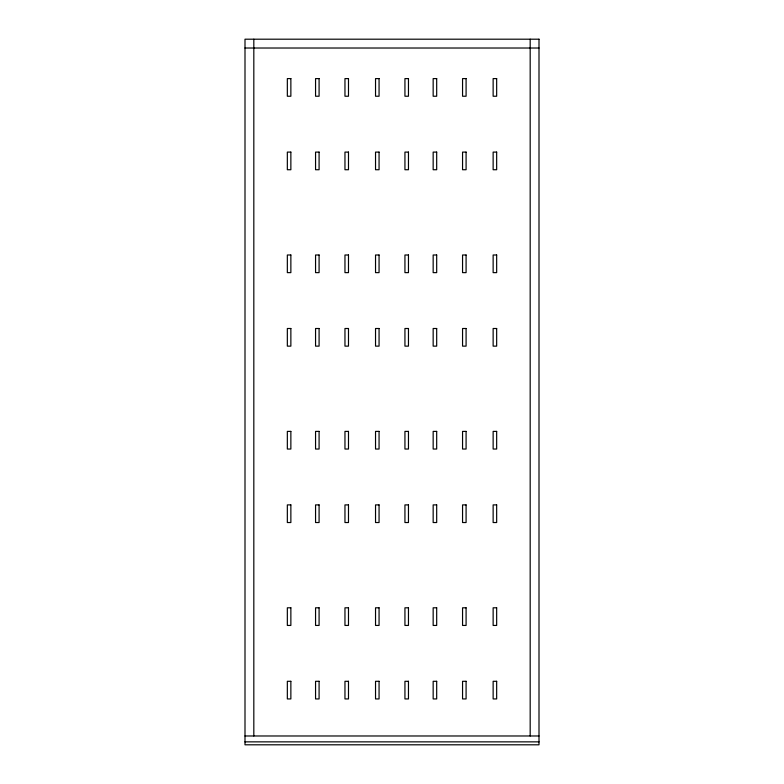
<?xml version="1.0" encoding="UTF-8"?>
<svg xmlns="http://www.w3.org/2000/svg" width="784" height="784" viewBox="0 0 784 784"><rect width="100%" height="100%" fill="white"/><g stroke="black" fill="none" stroke-linecap="round" stroke-linejoin="round"><path stroke-width="1.18" d="M245 48.02L539 48.02M245 735.98L539 735.98M245 741.86L539 741.86M530.18 39.2L530.18 735.98M253.82 39.2L253.82 735.98M539 39.2L245 39.2L245 744.8L539 744.8L539 39.2M290.864 78.596L287.336 78.596L287.336 96.236L290.864 96.236L290.864 78.596M319.088 78.596L315.56 78.596L315.56 96.236L319.088 96.236L319.088 78.596M348.488 78.596L344.96 78.596L344.96 96.236L348.488 96.236L348.488 78.596M379.064 78.596L375.536 78.596L375.536 96.236L379.064 96.236L379.064 78.596M408.464 78.596L404.936 78.596L404.936 96.236L408.464 96.236L408.464 78.596M436.688 78.596L433.16 78.596L433.16 96.236L436.688 96.236L436.688 78.596M466.088 78.596L462.56 78.596L462.56 96.236L466.088 96.236L466.088 78.596M496.664 78.596L493.136 78.596L493.136 96.236L496.664 96.236L496.664 78.596M290.864 152.096L287.336 152.096L287.336 169.736L290.864 169.736L290.864 152.096M319.088 152.096L315.56 152.096L315.56 169.736L319.088 169.736L319.088 152.096M348.488 152.096L344.96 152.096L344.96 169.736L348.488 169.736L348.488 152.096M379.064 152.096L375.536 152.096L375.536 169.736L379.064 169.736L379.064 152.096M408.464 152.096L404.936 152.096L404.936 169.736L408.464 169.736L408.464 152.096M436.688 152.096L433.16 152.096L433.16 169.736L436.688 169.736L436.688 152.096M466.088 152.096L462.56 152.096L462.56 169.736L466.088 169.736L466.088 152.096M496.664 152.096L493.136 152.096L493.136 169.736L496.664 169.736L496.664 152.096M290.864 254.996L287.336 254.996L287.336 272.636L290.864 272.636L290.864 254.996M319.088 254.996L315.56 254.996L315.56 272.636L319.088 272.636L319.088 254.996M348.488 254.996L344.96 254.996L344.96 272.636L348.488 272.636L348.488 254.996M379.064 254.996L375.536 254.996L375.536 272.636L379.064 272.636L379.064 254.996M408.464 254.996L404.936 254.996L404.936 272.636L408.464 272.636L408.464 254.996M436.688 254.996L433.16 254.996L433.16 272.636L436.688 272.636L436.688 254.996M466.088 254.996L462.56 254.996L462.56 272.636L466.088 272.636L466.088 254.996M496.664 254.996L493.136 254.996L493.136 272.636L496.664 272.636L496.664 254.996M290.864 328.496L287.336 328.496L287.336 346.136L290.864 346.136L290.864 328.496M319.088 328.496L315.56 328.496L315.56 346.136L319.088 346.136L319.088 328.496M348.488 328.496L344.96 328.496L344.96 346.136L348.488 346.136L348.488 328.496M379.064 328.496L375.536 328.496L375.536 346.136L379.064 346.136L379.064 328.496M408.464 328.496L404.936 328.496L404.936 346.136L408.464 346.136L408.464 328.496M436.688 328.496L433.16 328.496L433.16 346.136L436.688 346.136L436.688 328.496M466.088 328.496L462.56 328.496L462.56 346.136L466.088 346.136L466.088 328.496M496.664 328.496L493.136 328.496L493.136 346.136L496.664 346.136L496.664 328.496M290.864 431.396L287.336 431.396L287.336 449.036L290.864 449.036L290.864 431.396M319.088 431.396L315.56 431.396L315.56 449.036L319.088 449.036L319.088 431.396M348.488 431.396L344.96 431.396L344.96 449.036L348.488 449.036L348.488 431.396M379.064 431.396L375.536 431.396L375.536 449.036L379.064 449.036L379.064 431.396M408.464 431.396L404.936 431.396L404.936 449.036L408.464 449.036L408.464 431.396M436.688 431.396L433.16 431.396L433.16 449.036L436.688 449.036L436.688 431.396M466.088 431.396L462.56 431.396L462.56 449.036L466.088 449.036L466.088 431.396M496.664 431.396L493.136 431.396L493.136 449.036L496.664 449.036L496.664 431.396M290.864 504.896L287.336 504.896L287.336 522.536L290.864 522.536L290.864 504.896M319.088 504.896L315.56 504.896L315.56 522.536L319.088 522.536L319.088 504.896M348.488 504.896L344.96 504.896L344.96 522.536L348.488 522.536L348.488 504.896M379.064 504.896L375.536 504.896L375.536 522.536L379.064 522.536L379.064 504.896M408.464 504.896L404.936 504.896L404.936 522.536L408.464 522.536L408.464 504.896M436.688 504.896L433.16 504.896L433.16 522.536L436.688 522.536L436.688 504.896M466.088 504.896L462.56 504.896L462.56 522.536L466.088 522.536L466.088 504.896M496.664 504.896L493.136 504.896L493.136 522.536L496.664 522.536L496.664 504.896M290.864 607.796L287.336 607.796L287.336 625.436L290.864 625.436L290.864 607.796M319.088 607.796L315.56 607.796L315.56 625.436L319.088 625.436L319.088 607.796M348.488 607.796L344.96 607.796L344.96 625.436L348.488 625.436L348.488 607.796M379.064 607.796L375.536 607.796L375.536 625.436L379.064 625.436L379.064 607.796M408.464 607.796L404.936 607.796L404.936 625.436L408.464 625.436L408.464 607.796M436.688 607.796L433.16 607.796L433.16 625.436L436.688 625.436L436.688 607.796M466.088 607.796L462.56 607.796L462.56 625.436L466.088 625.436L466.088 607.796M496.664 607.796L493.136 607.796L493.136 625.436L496.664 625.436L496.664 607.796M290.864 681.296L287.336 681.296L287.336 698.936L290.864 698.936L290.864 681.296M319.088 681.296L315.56 681.296L315.56 698.936L319.088 698.936L319.088 681.296M348.488 681.296L344.96 681.296L344.96 698.936L348.488 698.936L348.488 681.296M379.064 681.296L375.536 681.296L375.536 698.936L379.064 698.936L379.064 681.296M408.464 681.296L404.936 681.296L404.936 698.936L408.464 698.936L408.464 681.296M436.688 681.296L433.16 681.296L433.16 698.936L436.688 698.936L436.688 681.296M466.088 681.296L462.56 681.296L462.56 698.936L466.088 698.936L466.088 681.296M496.664 681.296L493.136 681.296L493.136 698.936L496.664 698.936L496.664 681.296"/></g></svg>
